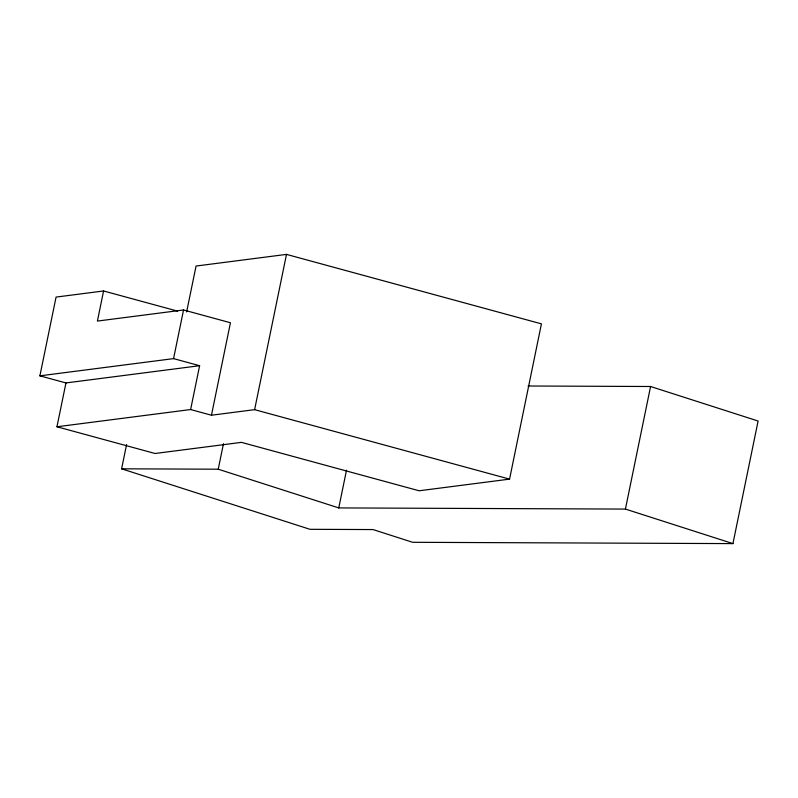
<?xml version="1.0" encoding="UTF-8"?>
<svg xmlns="http://www.w3.org/2000/svg" width="798" height="798" viewBox="0 0 798 798"><rect width="100%" height="100%" fill="white"/><g stroke="black" fill="none" stroke-linecap="round" stroke-linejoin="round"><path stroke-width="1.2" d="M65.955 382.94L56.957 426.77L190.622 409.544L199.62 365.713L65.955 382.94L39.9 375.838L56.069 297.085L103.59 290.971L177.595 311.13M103.59 290.971L97.406 321.075L183.55 309.973L230.442 322.751L211.46 415.219L190.622 409.544M528.077 386.003L650.579 386.501L758.1 421.035L732.943 543.608L412.666 542.301L373.005 529.563L309.993 529.313L121.605 468.815L126.583 444.556M39.9 375.838L173.565 358.621L183.55 309.973M186.632 311.938L196.059 266.043L286.492 254.392L541.433 323.858L509.563 479.129L419.13 490.78L241.435 442.361L155.051 453.493L56.957 426.77M121.605 468.815L218.233 469.204L223.48 443.648M211.46 415.219L254.612 409.663L286.492 254.392M218.233 469.204L338.761 507.917L346.512 470.172M338.761 507.917L625.413 509.084L650.579 386.501M173.565 358.621L199.62 365.713M254.612 409.663L509.563 479.129M625.413 509.084L732.943 543.608"/></g></svg>
